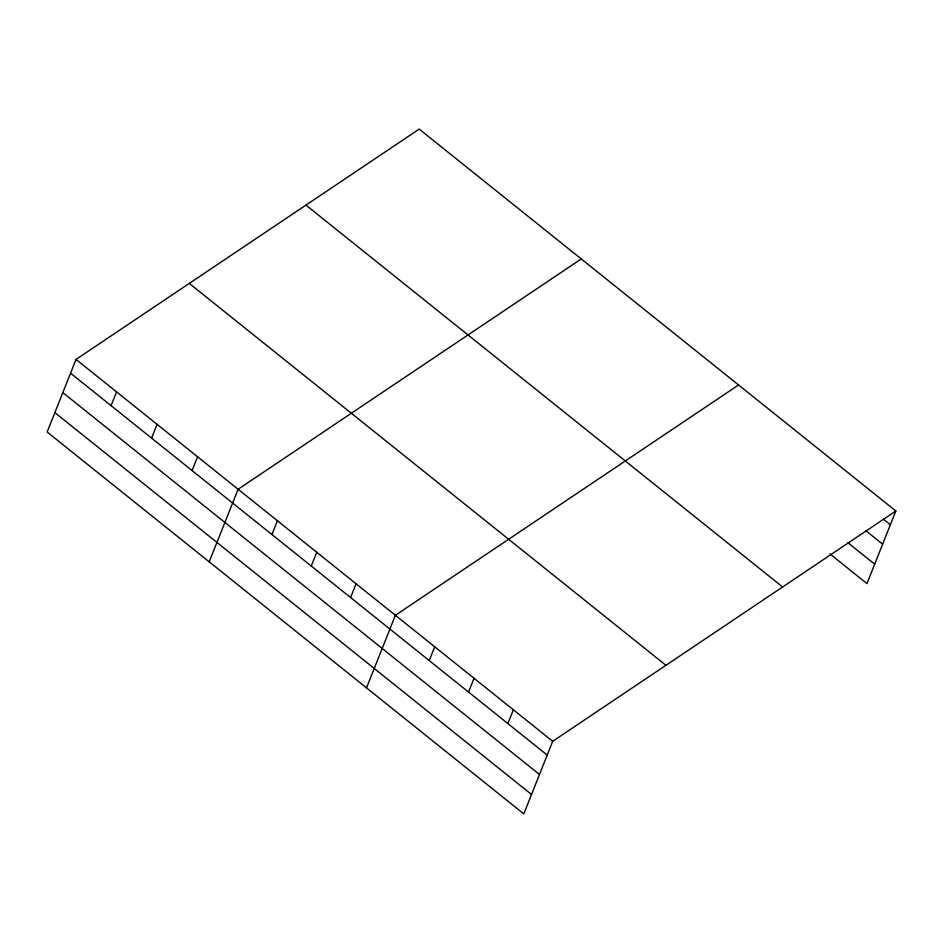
<?xml version="1.0" encoding="UTF-8"?>
<svg xmlns="http://www.w3.org/2000/svg" width="943" height="943" viewBox="0 0 943 943"><rect width="100%" height="100%" fill="white"/><g stroke="black" fill="none" stroke-linecap="round" stroke-linejoin="round"><path stroke-width="1.41" d="M76.041 359.413L47.15 432.012L523.801 813.892L552.681 741.304L895.85 510.988L419.199 129.108L76.041 359.413L552.681 741.304M111.074 405.655L116.555 391.875M151.587 438.118L157.068 424.338M192.101 470.569L197.582 456.801M209.205 561.851L238.096 489.264L581.265 258.948M271.938 534.54L277.419 520.76M311.261 566.048L316.742 552.268M350.584 597.556L356.065 583.776M366.509 687.871L395.388 615.284L738.558 384.968M429.23 660.56L434.711 646.792M468.553 692.068L474.034 678.288M507.876 723.576L513.357 709.796M895.85 510.988L866.959 583.587L829.887 553.871M883.626 519.369L890.369 524.768M865.792 530.673L882.648 544.17M847.722 542.567L874.691 564.173M305.956 205.114L782.607 586.994M189.284 283.419L665.935 665.298M70.56 373.192L547.199 755.084M62.827 392.606L539.479 774.486M54.871 412.598L531.522 794.489"/></g></svg>
